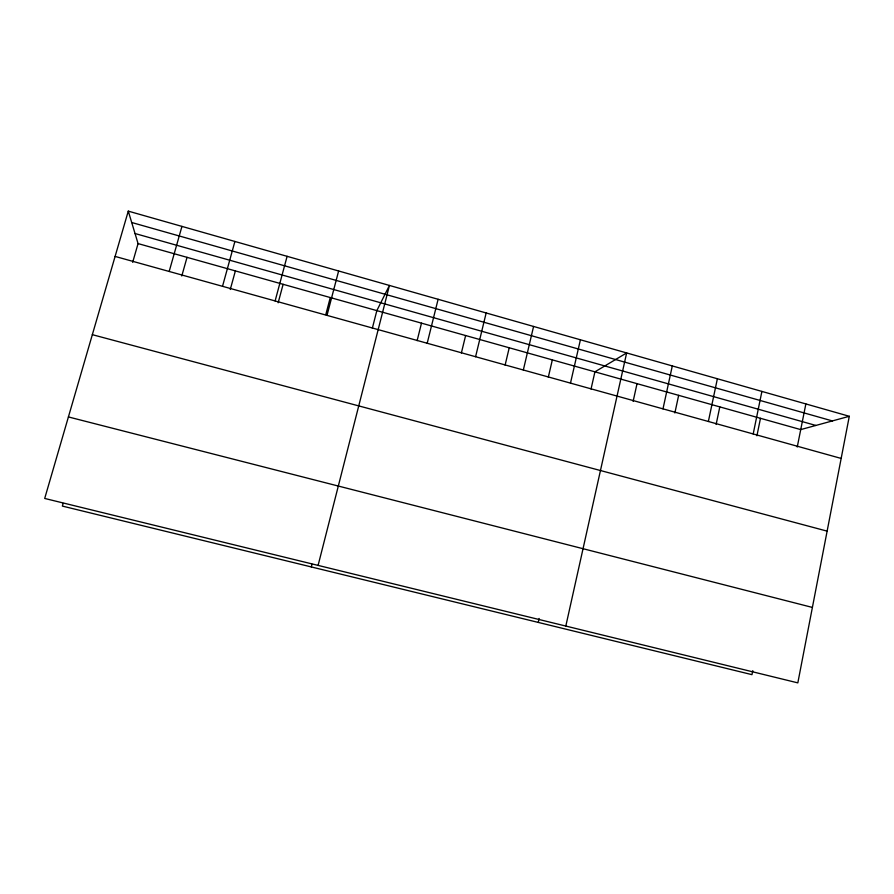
<?xml version="1.0" encoding="UTF-8"?>
<svg xmlns="http://www.w3.org/2000/svg" width="894" height="894" viewBox="0 0 894 894"><rect width="100%" height="100%" fill="white"/><g stroke="black" fill="none" stroke-linecap="round" stroke-linejoin="round"><path stroke-width="1.34" d="M849.3 416.291L797.828 682.871L44.7 498.45L128.278 211.129L849.3 416.291L800.711 429.601L138.067 243.593L128.278 211.129M752.782 670.645L751.977 674.657L62.368 506.082L63.139 503.423M797.247 447.011L805.863 403.932M756.916 435.791L760.481 418.314M753.195 433.959L761.9 391.427M708.372 421.487L717.379 378.754M716.128 424.449L719.804 406.893M674.869 412.972L678.658 395.338M662.99 408.86L672.299 365.925M633.131 401.361L637.031 383.66M565.813 626.057L626.649 352.94L594.923 371.837L591.035 389.035M538.244 622.414L539.138 618.458M570.484 383.124L580.418 339.776M548.324 377.145L552.336 359.88M523.336 370.004L533.584 326.455M505.11 365.121L509.234 347.777M475.586 356.717L486.157 312.967M461.382 352.962L465.629 335.541M417.129 340.648L421.499 323.159M427.198 343.262L438.116 299.289M318.096 565.399L389.438 285.443L376.843 310.62L372.351 328.187M311.313 566.941L312.006 564.248M325.796 314.632L330.277 297.546M327.003 315.381L338.625 270.983M275.117 300.943L287.108 256.321M278.157 302.787L283.119 284.314M222.517 286.303L234.898 241.469M230.272 289.477L235.379 270.904M181.784 275.989L187.036 257.338M169.178 271.463L181.951 226.405M132.67 262.333L138.067 243.593M68.413 416.939L812.389 607.428M92.339 334.669L827.129 531.137M115.102 256.422L841.165 458.432M135.028 233.524L815.864 425.455M131.709 222.505L832.359 420.929"/></g></svg>
